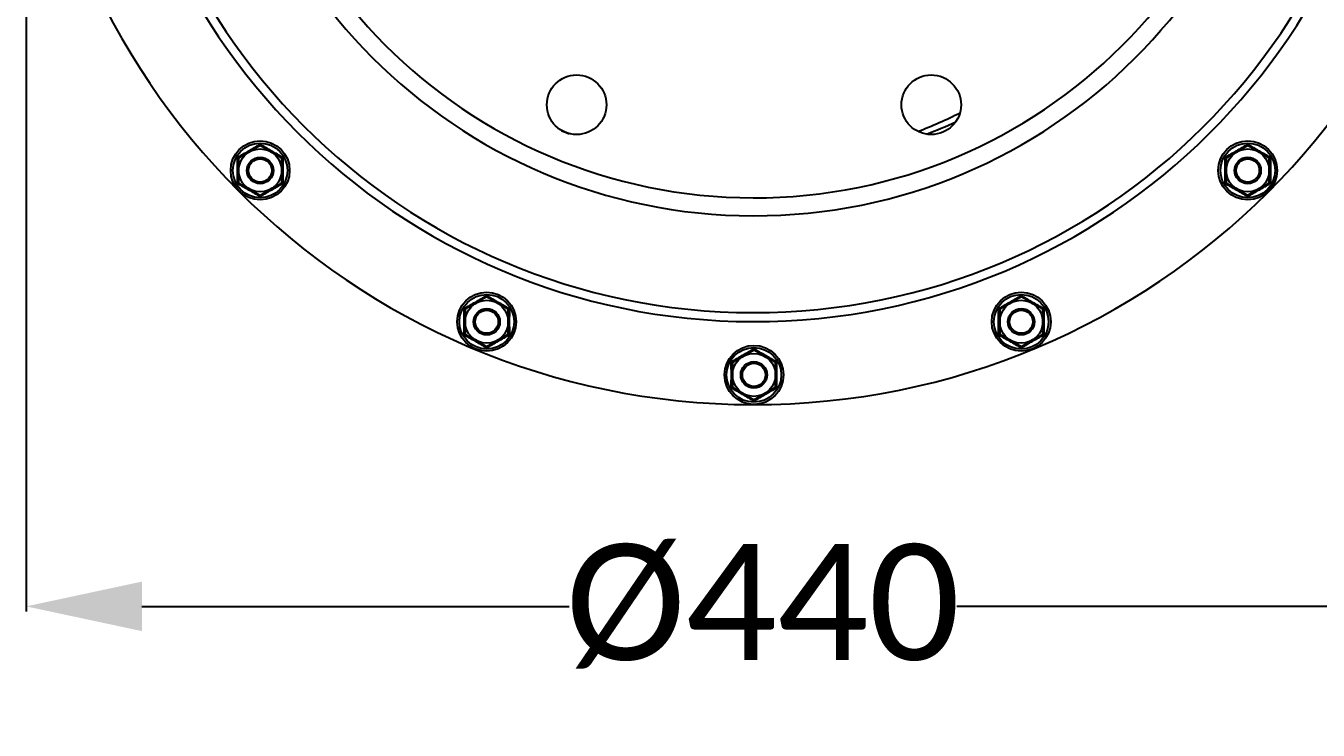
# Model space of a CAD drawing. Header units: millimetres. Extents: x 7589 to 12925, y 625 to 5429.
# Drawn here: x 10830 to 11220.5, y 4434.3 to 4647.2 of the extents above; entities that cross this region are included whole.
import ezdxf

# ---------------------------------------------------------------- set-up
doc = ezdxf.new("R2010")
doc.units = ezdxf.units.MM
doc.header["$LTSCALE"] = 307.34
doc.header["$PDMODE"] = 3
doc.header["$PDSIZE"] = 8
doc.layers.get('0').update_dxf_attribs({"linetype": 'CONTINUOUS'})
doc.layers.get('Defpoints').update_dxf_attribs({"linetype": 'CONTINUOUS'})
doc.layers.add('02___PRT_ALL_AXES', color=7, linetype='CONTINUOUS')
doc.styles.get("Standard").update_dxf_attribs({"font": 'calibri.ttf'})
doc.dimstyles.get("Standard").update_dxf_attribs({"dimtxt": 35, "dimasz": 35, "dimexe": 1.5, "dimexo": 1, "dimtad": 1, "dimdsep": 46, "dimtxsty": 'Standard', "dimblk": '_FILLED', "dimblk1": '_FILLED', "dimblk2": '_FILLED', "dimcen": 0.09, "dimazin": 2, "dimtol": 1, "dimtp": 0.01, "dimtm": 0.01, "dimtfac": 1, "dimtofl": 0, "dimtmove": 0, "dimatfit": 3, "dimldrblk": '_FILLED', "dimfxl": 1, "dimtolj": 1, "dimarcsym": 0})

# ---------------------------------------------------------------- blocks, each defined once
blk = doc.blocks.new('_FILLED')
at = {"color": 0, "linetype": 'ByBlock'}
blk.add_solid([(0, 0), (-1, 0.214), (-1, -0.214)], dxfattribs=at)
blk = doc.blocks.new('*D51')
at = {"color": 0, "lineweight": -2}
for p, q in [((10830.13, 4751.7), (10830.13, 4470.21)), ((11270.04, 4751.7), (11270.04, 4470.21)), ((10865.13, 4471.71), (10994.19, 4471.71)), ((11235.04, 4471.71), (11111.29, 4471.71))]:
    blk.add_line(p, q, dxfattribs=at)
at = {"layer": 'Defpoints', "color": 0}
for p in [(10830.13, 4752.7), (11270.04, 4752.7), (11270.04, 4471.71)]:
    blk.add_point(p, dxfattribs=at)
at = {"color": 0, "linetype": 'ByBlock', "lineweight": -2, "xscale": 35, "yscale": 35, "zscale": 35, "rotation": 180}
blk.add_blockref('_FILLED', (10830.13, 4471.71), dxfattribs=at)
at = {"color": 0, "linetype": 'ByBlock', "lineweight": -2, "xscale": 35, "yscale": 35, "zscale": 35}
blk.add_blockref('_FILLED', (11270.04, 4471.71), dxfattribs=at)
at = {"color": 0, "insert": (11052.74, 4471.71), "char_height": 35, "attachment_point": 5}
blk.add_mtext('\\A1;\\A1;%%C440', dxfattribs=at)
blk = doc.blocks.new('*D53')
at = {"color": 0, "lineweight": -2}
for p, q in [((11051.04, 4752.7), (11484.94, 4752.7)), ((11483.44, 4717.7), (11483.44, 4476.23)), ((11483.44, 4197.7), (11483.44, 4439.17)), ((11051.04, 4162.7), (11484.94, 4162.7))]:
    blk.add_line(p, q, dxfattribs=at)
at = {"layer": 'Defpoints', "color": 0}
for p in [(11050.04, 4752.7), (11483.44, 4752.7), (11050.04, 4162.7)]:
    blk.add_point(p, dxfattribs=at)
at = {"color": 0, "linetype": 'ByBlock', "lineweight": -2, "xscale": 35, "yscale": 35, "zscale": 35}
for p, rotation in [((11483.44, 4752.7), 90), ((11483.44, 4162.7), 270)]:
    blk.add_blockref('_FILLED', p, dxfattribs=dict(at, rotation=rotation))
at = {"color": 0, "insert": (11483.44, 4457.7), "char_height": 35, "attachment_point": 5}
blk.add_mtext('\\A1;\\A1;G', dxfattribs=at)

msp = doc.modelspace()

# ---------------------------------------------------------------- linework, layer by layer
at = {"color": 0, "linetype": 'Continuous'}
for p, q in [((10900.83818, 4611.00325), (10894.33831, 4607.25024)), ((10907.33831, 4607.2507), (10900.83818, 4611.00325)), ((11199.23724, 4611.00325), (11192.73737, 4607.25024)), ((11205.73737, 4607.2507), (11199.23724, 4611.00325)), ((10894.33831, 4607.25024), (10894.33858, 4599.74469)), ((10907.33858, 4599.74515), (10907.33831, 4607.2507)), ((11192.73737, 4607.25024), (11192.73764, 4599.74469)), ((11205.73764, 4599.74515), (11205.73737, 4607.2507)), ((10894.33858, 4599.74469), (10900.83871, 4595.99214)), ((10900.83871, 4595.99214), (10907.33858, 4599.74515)), ((11192.73764, 4599.74469), (11199.23777, 4595.99214)), ((11199.23777, 4595.99214), (11205.73764, 4599.74515)), ((10969.29151, 4565.2642), (10962.79164, 4561.51119)), ((10975.79164, 4561.51165), (10969.29151, 4565.2642)), ((11130.78391, 4565.2642), (11124.28405, 4561.51119)), ((11137.28405, 4561.51165), (11130.78391, 4565.2642)), ((10962.79164, 4561.51119), (10962.7919, 4554.00564)), ((10975.7919, 4554.0061), (10975.79164, 4561.51165)), ((11124.28405, 4561.51119), (11124.28431, 4554.00564)), ((11137.28431, 4554.0061), (11137.28405, 4561.51165)), ((10962.7919, 4554.00564), (10969.29204, 4550.25309)), ((10969.29204, 4550.25309), (10975.7919, 4554.0061)), ((11124.28431, 4554.00564), (11130.78445, 4550.25309)), ((11130.78445, 4550.25309), (11137.28431, 4554.0061)), ((11050.03771, 4549.20278), (11043.53784, 4545.44977)), ((11056.53784, 4545.45023), (11050.03771, 4549.20278)), ((11043.53784, 4545.44977), (11043.53811, 4537.94422)), ((11056.53811, 4537.94468), (11056.53784, 4545.45023)), ((11043.53811, 4537.94422), (11050.03824, 4534.19167)), ((11050.03824, 4534.19167), (11056.53811, 4537.94468))]:
    msp.add_line(p, q, dxfattribs=at)
for centre, radius in [((10900.83845, 4603.4977), 8.91272), ((10900.83845, 4603.4977), 8.24637), ((11199.23751, 4603.4977), 8.91272), ((11199.23751, 4603.4977), 8.24637), ((10900.83845, 4603.4977), 6.5), ((11199.23751, 4603.4977), 6.5), ((10900.83845, 4603.4977), 4), ((10900.83845, 4603.4977), 3.5), ((11199.23751, 4603.4977), 4), ((11199.23751, 4603.4977), 3.5), ((10969.29177, 4557.75864), 8.91272), ((10969.29177, 4557.75864), 8.24637), ((11130.78418, 4557.75864), 8.91272), ((11130.78418, 4557.75864), 8.24637), ((10969.29177, 4557.75864), 6.5), ((10969.29177, 4557.75864), 4), ((10969.29177, 4557.75864), 3.5), ((11130.78418, 4557.75864), 6.5), ((11130.78418, 4557.75864), 4), ((11130.78418, 4557.75864), 3.5), ((11050.03798, 4541.69723), 8.91272), ((11050.03798, 4541.69723), 8.24637), ((11050.03798, 4541.69723), 6.5), ((11050.03798, 4541.69723), 4), ((11050.03798, 4541.69723), 3.5)]:
    msp.add_circle(centre, radius, dxfattribs=at)
for points in [[(10893.98641, 4607.45339), (10895.13447, 4608.10211), (10897.42906, 4609.40243), (10899.70237, 4610.73961), (10900.83817, 4611.40958)], [(10900.83816, 4611.40958), (10901.974, 4610.73969), (10904.24741, 4609.40268), (10906.54209, 4608.10252), (10907.6902, 4607.45388)], [(11192.38547, 4607.45339), (11193.53353, 4608.10211), (11195.82813, 4609.40243), (11198.10144, 4610.73961), (11199.23723, 4611.40958)], [(11199.23722, 4611.40958), (11200.37307, 4610.73969), (11202.64647, 4609.40268), (11204.94115, 4608.10252), (11206.08927, 4607.45388)], [(10900.83873, 4595.58581), (10899.70289, 4596.2557), (10897.42948, 4597.59272), (10895.1348, 4598.89287), (10893.98669, 4599.54151)], [(10907.69048, 4599.542), (10906.54242, 4598.89328), (10904.24783, 4597.59296), (10901.97452, 4596.25578), (10900.83872, 4595.58581)], [(11199.23779, 4595.58581), (11198.10195, 4596.2557), (11195.82854, 4597.59272), (11193.53386, 4598.89287), (11192.38575, 4599.54151)], [(11206.08954, 4599.542), (11204.94148, 4598.89328), (11202.64689, 4597.59296), (11200.37358, 4596.25578), (11199.23778, 4595.58581)], [(10962.43973, 4561.71434), (10963.5878, 4562.36306), (10965.88239, 4563.66338), (10968.1557, 4565.00056), (10969.2915, 4565.67053)], [(10969.29149, 4565.67053), (10970.42733, 4565.00064), (10972.70074, 4563.66362), (10974.99542, 4562.36347), (10976.14353, 4561.71483)], [(11123.93214, 4561.71434), (11125.08021, 4562.36306), (11127.3748, 4563.66338), (11129.64811, 4565.00056), (11130.7839, 4565.67053)], [(11130.7839, 4565.67053), (11131.91974, 4565.00064), (11134.19314, 4563.66362), (11136.48783, 4562.36347), (11137.63594, 4561.71483)], [(10969.29205, 4549.84676), (10968.15621, 4550.51665), (10965.88281, 4551.85366), (10963.58813, 4553.15382), (10962.44001, 4553.80246)], [(10976.14381, 4553.80295), (10974.99574, 4553.15422), (10972.70115, 4551.85391), (10970.42784, 4550.51673), (10969.29205, 4549.84676)], [(11130.78446, 4549.84676), (11129.64862, 4550.51665), (11127.37522, 4551.85366), (11125.08053, 4553.15382), (11123.93242, 4553.80246)], [(11137.63622, 4553.80295), (11136.48815, 4553.15422), (11134.19356, 4551.85391), (11131.92025, 4550.51673), (11130.78446, 4549.84676)], [(11043.18594, 4545.65293), (11044.334, 4546.30165), (11046.6286, 4547.60197), (11048.90191, 4548.93914), (11050.0377, 4549.60911)], [(11050.03769, 4549.60911), (11051.17353, 4548.93922), (11053.44694, 4547.60221), (11055.74162, 4546.30205), (11056.88973, 4545.65341)], [(11050.03826, 4533.78534), (11048.90242, 4534.45523), (11046.62901, 4535.79225), (11044.33433, 4537.0924), (11043.18622, 4537.74104)], [(11056.89001, 4537.74153), (11055.74195, 4537.09281), (11053.44736, 4535.79249), (11051.17405, 4534.45531), (11050.03825, 4533.78534)]]:
    msp.add_open_spline(points, degree=3, dxfattribs=at)
for points, knots in [([(10900.83817, 4611.00324), (10900.83817, 4610.96267), (10900.83918, 4611.27413), (10900.83817, 4611.31471), (10900.83817, 4611.40958)], [0, 0, 0, 0, 0.29956188, 1, 1, 1, 1]), ([(11199.23723, 4611.00324), (11199.23723, 4610.96267), (11199.23824, 4611.27413), (11199.23723, 4611.31471), (11199.23723, 4611.40958)], [0, 0, 0, 0, 0.29956188, 1, 1, 1, 1]), ([(10893.98671, 4599.54151), (10893.99901, 4600.86927), (10894.02011, 4603.50661), (10893.99866, 4606.14394), (10893.98643, 4607.4534)], [0, 0, 0, 0, 0.503470775, 1, 1, 1, 1]), ([(10894.33831, 4607.25024), (10894.33848, 4607.24955), (10894.33414, 4607.25349), (10894.33053, 4607.25425), (10894.32068, 4607.26077), (10894.30901, 4607.26729), (10894.29372, 4607.27635), (10894.26819, 4607.29116), (10894.23017, 4607.31319), (10894.17837, 4607.34296), (10894.11932, 4607.37683), (10894.05454, 4607.41409), (10894.00962, 4607.44), (10893.98643, 4607.45339)], [0, 0, 0, 0, 0.005270768, 0.020858191, 0.046282368, 0.081003533, 0.124365062, 0.175697192, 0.299730798, 0.448270882, 0.617065146, 0.802297204, 1, 1, 1, 1]), ([(10907.69018, 4607.45387), (10907.66699, 4607.44048), (10907.62207, 4607.41457), (10907.5573, 4607.3773), (10907.49825, 4607.34343), (10907.44644, 4607.31365), (10907.40841, 4607.29163), (10907.3829, 4607.27681), (10907.36758, 4607.26776), (10907.35598, 4607.26122), (10907.34599, 4607.25475), (10907.34265, 4607.2539), (10907.33803, 4607.25005), (10907.33831, 4607.2507)], [0, 0, 0, 0, 0.197705209, 0.382939848, 0.551741292, 0.700291465, 0.824330592, 0.875663154, 0.919023194, 0.953740564, 0.97915805, 0.994736811, 1, 1, 1, 1]), ([(10907.69018, 4607.45389), (10907.67788, 4606.12625), (10907.65678, 4603.48892), (10907.67823, 4600.85159), (10907.69046, 4599.54199)], [0, 0, 0, 0, 0.503419542, 1, 1, 1, 1]), ([(11192.38577, 4599.54151), (11192.39807, 4600.86927), (11192.41918, 4603.50661), (11192.39772, 4606.14394), (11192.38549, 4607.4534)], [0, 0, 0, 0, 0.503470775, 1, 1, 1, 1]), ([(11192.73737, 4607.25024), (11192.73754, 4607.24955), (11192.7332, 4607.25349), (11192.72959, 4607.25425), (11192.71974, 4607.26077), (11192.70807, 4607.26729), (11192.69278, 4607.27635), (11192.66725, 4607.29116), (11192.62923, 4607.31319), (11192.57743, 4607.34296), (11192.51838, 4607.37683), (11192.45361, 4607.41409), (11192.40868, 4607.44), (11192.38549, 4607.45339)], [0, 0, 0, 0, 0.005270768, 0.020858191, 0.046282368, 0.081003533, 0.124365062, 0.175697192, 0.299730798, 0.448270882, 0.617065146, 0.802297204, 1, 1, 1, 1]), ([(11206.08925, 4607.45387), (11206.06606, 4607.44048), (11206.02113, 4607.41457), (11205.95636, 4607.3773), (11205.89731, 4607.34343), (11205.8455, 4607.31365), (11205.80748, 4607.29163), (11205.78196, 4607.27681), (11205.76665, 4607.26776), (11205.75505, 4607.26122), (11205.74505, 4607.25475), (11205.74171, 4607.2539), (11205.73709, 4607.25005), (11205.73737, 4607.2507)], [0, 0, 0, 0, 0.197705209, 0.382939848, 0.551741292, 0.700291465, 0.824330592, 0.875663154, 0.919023194, 0.953740564, 0.97915805, 0.994736811, 1, 1, 1, 1]), ([(11206.08925, 4607.45389), (11206.07694, 4606.12625), (11206.05584, 4603.48892), (11206.07729, 4600.85159), (11206.08953, 4599.54199)], [0, 0, 0, 0, 0.503419542, 1, 1, 1, 1]), ([(10894.33859, 4599.74468), (10894.33887, 4599.74533), (10894.33425, 4599.74152), (10894.3309, 4599.74072), (10894.32084, 4599.73437), (10894.30916, 4599.728), (10894.29375, 4599.71912), (10894.26812, 4599.70449), (10894.23006, 4599.68253), (10894.17836, 4599.65256), (10894.11948, 4599.61834), (10894.05481, 4599.58086), (10894.00989, 4599.5549), (10893.98669, 4599.54151)], [0, 0, 0, 0, 0.005246527, 0.020788041, 0.046167334, 0.080859382, 0.124204947, 0.175529424, 0.299562897, 0.448123589, 0.616956491, 0.802239647, 1, 1, 1, 1]), ([(10900.83873, 4595.58581), (10900.83872, 4595.68068), (10900.83973, 4595.72126), (10900.8387, 4596.03273), (10900.8387, 4595.99215)], [0, 0, 0, 0, 0.700434158, 1, 1, 1, 1]), ([(10907.69048, 4599.54199), (10907.66728, 4599.55539), (10907.62236, 4599.58134), (10907.55768, 4599.61881), (10907.49881, 4599.65302), (10907.44708, 4599.68302), (10907.40908, 4599.70491), (10907.38335, 4599.71965), (10907.36817, 4599.72826), (10907.35587, 4599.73534), (10907.348, 4599.73963), (10907.34283, 4599.74285), (10907.34102, 4599.74341), (10907.3384, 4599.74583), (10907.33856, 4599.74514)], [0, 0, 0, 0, 0.197757183, 0.383035853, 0.551868359, 0.700432958, 0.824469569, 0.875795596, 0.919142329, 0.953834439, 0.979211825, 0.988239588, 0.994751198, 1, 1, 1, 1]), ([(11192.73765, 4599.74468), (11192.73794, 4599.74533), (11192.73331, 4599.74152), (11192.72996, 4599.74072), (11192.7199, 4599.73437), (11192.70822, 4599.728), (11192.69281, 4599.71912), (11192.66718, 4599.70449), (11192.62912, 4599.68253), (11192.57742, 4599.65256), (11192.51854, 4599.61834), (11192.45387, 4599.58086), (11192.40895, 4599.5549), (11192.38575, 4599.54151)], [0, 0, 0, 0, 0.005246527, 0.020788041, 0.046167334, 0.080859382, 0.124204947, 0.175529424, 0.299562897, 0.448123589, 0.616956491, 0.802239647, 1, 1, 1, 1]), ([(11199.23779, 4595.58581), (11199.23778, 4595.68068), (11199.23879, 4595.72126), (11199.23776, 4596.03273), (11199.23776, 4595.99215)], [0, 0, 0, 0, 0.700434158, 1, 1, 1, 1]), ([(11206.08954, 4599.54199), (11206.06634, 4599.55539), (11206.02142, 4599.58134), (11205.95674, 4599.61881), (11205.89788, 4599.65302), (11205.84615, 4599.68302), (11205.80814, 4599.70491), (11205.78241, 4599.71965), (11205.76723, 4599.72826), (11205.75493, 4599.73534), (11205.74706, 4599.73963), (11205.74189, 4599.74285), (11205.74008, 4599.74341), (11205.73746, 4599.74583), (11205.73763, 4599.74514)], [0, 0, 0, 0, 0.197757183, 0.383035853, 0.551868359, 0.700432958, 0.824469569, 0.875795596, 0.919142329, 0.953834439, 0.979211825, 0.988239588, 0.994751198, 1, 1, 1, 1]), ([(10969.29149, 4565.26419), (10969.29149, 4565.22362), (10969.29251, 4565.53508), (10969.2915, 4565.57566), (10969.29149, 4565.67053)], [0, 0, 0, 0, 0.29956188, 1, 1, 1, 1]), ([(11130.7839, 4565.26419), (11130.7839, 4565.22362), (11130.78491, 4565.53508), (11130.7839, 4565.57566), (11130.7839, 4565.67053)], [0, 0, 0, 0, 0.29956188, 1, 1, 1, 1]), ([(10962.44003, 4553.80245), (10962.45234, 4555.13022), (10962.47344, 4557.76756), (10962.45199, 4560.40489), (10962.43975, 4561.71435)], [0, 0, 0, 0, 0.503470775, 1, 1, 1, 1]), ([(10962.79164, 4561.51119), (10962.7918, 4561.5105), (10962.78746, 4561.51444), (10962.78386, 4561.5152), (10962.774, 4561.52172), (10962.76234, 4561.52824), (10962.74705, 4561.5373), (10962.72152, 4561.55211), (10962.6835, 4561.57414), (10962.63169, 4561.6039), (10962.57264, 4561.63778), (10962.50787, 4561.67504), (10962.46294, 4561.70095), (10962.43975, 4561.71434)], [0, 0, 0, 0, 0.005270768, 0.020858191, 0.046282368, 0.081003533, 0.124365062, 0.175697192, 0.299730798, 0.448270882, 0.617065146, 0.802297204, 1, 1, 1, 1]), ([(10976.14351, 4561.71482), (10976.12032, 4561.70143), (10976.07539, 4561.67552), (10976.01063, 4561.63825), (10975.95157, 4561.60438), (10975.89977, 4561.5746), (10975.86174, 4561.55258), (10975.83622, 4561.53776), (10975.82091, 4561.52871), (10975.80931, 4561.52217), (10975.79931, 4561.5157), (10975.79597, 4561.51485), (10975.79136, 4561.511), (10975.79164, 4561.51165)], [0, 0, 0, 0, 0.197705209, 0.382939848, 0.551741292, 0.700291465, 0.824330592, 0.875663154, 0.919023194, 0.953740564, 0.97915805, 0.994736811, 1, 1, 1, 1]), ([(10976.14351, 4561.71483), (10976.13121, 4560.3872), (10976.1101, 4557.74987), (10976.13155, 4555.11253), (10976.14379, 4553.80294)], [0, 0, 0, 0, 0.503419542, 1, 1, 1, 1]), ([(11123.93244, 4553.80245), (11123.94475, 4555.13022), (11123.96585, 4557.76756), (11123.9444, 4560.40489), (11123.93216, 4561.71435)], [0, 0, 0, 0, 0.503470775, 1, 1, 1, 1]), ([(11124.28405, 4561.51119), (11124.28421, 4561.5105), (11124.27987, 4561.51444), (11124.27626, 4561.5152), (11124.26641, 4561.52172), (11124.25475, 4561.52824), (11124.23946, 4561.5373), (11124.21393, 4561.55211), (11124.17591, 4561.57414), (11124.1241, 4561.6039), (11124.06505, 4561.63778), (11124.00028, 4561.67504), (11123.95535, 4561.70095), (11123.93216, 4561.71434)], [0, 0, 0, 0, 0.005270768, 0.020858191, 0.046282368, 0.081003533, 0.124365062, 0.175697192, 0.299730798, 0.448270882, 0.617065146, 0.802297204, 1, 1, 1, 1]), ([(11137.63592, 4561.71482), (11137.61273, 4561.70143), (11137.5678, 4561.67552), (11137.50303, 4561.63825), (11137.44398, 4561.60438), (11137.39218, 4561.5746), (11137.35415, 4561.55258), (11137.32863, 4561.53776), (11137.31332, 4561.52871), (11137.30172, 4561.52217), (11137.29172, 4561.5157), (11137.28838, 4561.51485), (11137.28377, 4561.511), (11137.28405, 4561.51165)], [0, 0, 0, 0, 0.197705209, 0.382939848, 0.551741292, 0.700291465, 0.824330592, 0.875663154, 0.919023194, 0.953740564, 0.97915805, 0.994736811, 1, 1, 1, 1]), ([(11137.63592, 4561.71483), (11137.62361, 4560.3872), (11137.60251, 4557.74987), (11137.62396, 4555.11253), (11137.6362, 4553.80294)], [0, 0, 0, 0, 0.503419542, 1, 1, 1, 1]), ([(10962.79192, 4554.00563), (10962.7922, 4554.00628), (10962.78757, 4554.00247), (10962.78422, 4554.00167), (10962.77417, 4553.99532), (10962.76248, 4553.98894), (10962.74708, 4553.98007), (10962.72145, 4553.96544), (10962.68339, 4553.94348), (10962.63168, 4553.91351), (10962.57281, 4553.87929), (10962.50813, 4553.84181), (10962.46321, 4553.81585), (10962.44002, 4553.80246)], [0, 0, 0, 0, 0.005246527, 0.020788041, 0.046167334, 0.080859382, 0.124204947, 0.175529424, 0.299562897, 0.448123589, 0.616956491, 0.802239647, 1, 1, 1, 1]), ([(10976.14381, 4553.80294), (10976.12061, 4553.81634), (10976.07569, 4553.84229), (10976.01101, 4553.87976), (10975.95214, 4553.91397), (10975.90041, 4553.94397), (10975.86241, 4553.96586), (10975.83668, 4553.9806), (10975.8215, 4553.98921), (10975.8092, 4553.99629), (10975.80132, 4554.00058), (10975.79616, 4554.0038), (10975.79435, 4554.00436), (10975.79172, 4554.00678), (10975.79189, 4554.00609)], [0, 0, 0, 0, 0.197757183, 0.383035853, 0.551868359, 0.700432958, 0.824469569, 0.875795596, 0.919142329, 0.953834439, 0.979211825, 0.988239588, 0.994751198, 1, 1, 1, 1]), ([(11124.28433, 4554.00563), (11124.28461, 4554.00628), (11124.27998, 4554.00247), (11124.27663, 4554.00167), (11124.26658, 4553.99532), (11124.25489, 4553.98894), (11124.23949, 4553.98007), (11124.21386, 4553.96544), (11124.17579, 4553.94348), (11124.12409, 4553.91351), (11124.06522, 4553.87929), (11124.00054, 4553.84181), (11123.95562, 4553.81585), (11123.93243, 4553.80246)], [0, 0, 0, 0, 0.005246527, 0.020788041, 0.046167334, 0.080859382, 0.124204947, 0.175529424, 0.299562897, 0.448123589, 0.616956491, 0.802239647, 1, 1, 1, 1]), ([(11137.63622, 4553.80294), (11137.61302, 4553.81634), (11137.5681, 4553.84229), (11137.50342, 4553.87976), (11137.44455, 4553.91397), (11137.39282, 4553.94397), (11137.35482, 4553.96586), (11137.32908, 4553.9806), (11137.3139, 4553.98921), (11137.30161, 4553.99629), (11137.29373, 4554.00058), (11137.28856, 4554.0038), (11137.28676, 4554.00436), (11137.28413, 4554.00678), (11137.2843, 4554.00609)], [0, 0, 0, 0, 0.197757183, 0.383035853, 0.551868359, 0.700432958, 0.824469569, 0.875795596, 0.919142329, 0.953834439, 0.979211825, 0.988239588, 0.994751198, 1, 1, 1, 1]), ([(10969.29205, 4549.84676), (10969.29205, 4549.94163), (10969.29306, 4549.98221), (10969.29202, 4550.29367), (10969.29202, 4550.2531)], [0, 0, 0, 0, 0.700434158, 1, 1, 1, 1]), ([(11050.0377, 4549.20277), (11050.0377, 4549.1622), (11050.03871, 4549.47366), (11050.0377, 4549.51424), (11050.0377, 4549.60911)], [0, 0, 0, 0, 0.29956188, 1, 1, 1, 1]), ([(11130.78446, 4549.84676), (11130.78446, 4549.94163), (11130.78546, 4549.98221), (11130.78443, 4550.29367), (11130.78443, 4550.2531)], [0, 0, 0, 0, 0.700434158, 1, 1, 1, 1]), ([(11043.18624, 4537.74104), (11043.19854, 4539.0688), (11043.21965, 4541.70614), (11043.19819, 4544.34347), (11043.18596, 4545.65293)], [0, 0, 0, 0, 0.503470775, 1, 1, 1, 1]), ([(11043.53784, 4545.44977), (11043.53801, 4545.44908), (11043.53367, 4545.45302), (11043.53006, 4545.45378), (11043.52021, 4545.4603), (11043.50854, 4545.46682), (11043.49325, 4545.47588), (11043.46772, 4545.49069), (11043.4297, 4545.51272), (11043.3779, 4545.54249), (11043.31885, 4545.57636), (11043.25407, 4545.61362), (11043.20915, 4545.63953), (11043.18596, 4545.65292)], [0, 0, 0, 0, 0.005270768, 0.020858191, 0.046282368, 0.081003533, 0.124365062, 0.175697192, 0.299730798, 0.448270882, 0.617065146, 0.802297204, 1, 1, 1, 1]), ([(11056.88971, 4545.6534), (11056.86653, 4545.64001), (11056.8216, 4545.6141), (11056.75683, 4545.57683), (11056.69778, 4545.54296), (11056.64597, 4545.51318), (11056.60794, 4545.49116), (11056.58243, 4545.47634), (11056.56711, 4545.46729), (11056.55552, 4545.46075), (11056.54552, 4545.45428), (11056.54218, 4545.45343), (11056.53756, 4545.44958), (11056.53784, 4545.45023)], [0, 0, 0, 0, 0.197705209, 0.382939848, 0.551741292, 0.700291465, 0.824330592, 0.875663154, 0.919023194, 0.953740564, 0.97915805, 0.994736811, 1, 1, 1, 1]), ([(11056.88971, 4545.65342), (11056.87741, 4544.32578), (11056.85631, 4541.68845), (11056.87776, 4539.05112), (11056.88999, 4537.74152)], [0, 0, 0, 0, 0.503419542, 1, 1, 1, 1]), ([(11043.53812, 4537.94421), (11043.53841, 4537.94486), (11043.53378, 4537.94105), (11043.53043, 4537.94025), (11043.52037, 4537.9339), (11043.50869, 4537.92753), (11043.49328, 4537.91865), (11043.46765, 4537.90403), (11043.42959, 4537.88206), (11043.37789, 4537.85209), (11043.31901, 4537.81787), (11043.25434, 4537.7804), (11043.20942, 4537.75443), (11043.18622, 4537.74104)], [0, 0, 0, 0, 0.005246527, 0.020788041, 0.046167334, 0.080859382, 0.124204947, 0.175529424, 0.299562897, 0.448123589, 0.616956491, 0.802239647, 1, 1, 1, 1]), ([(11056.89001, 4537.74152), (11056.86681, 4537.75492), (11056.82189, 4537.78087), (11056.75721, 4537.81835), (11056.69835, 4537.85255), (11056.64661, 4537.88255), (11056.60861, 4537.90444), (11056.58288, 4537.91918), (11056.5677, 4537.92779), (11056.5554, 4537.93487), (11056.54753, 4537.93916), (11056.54236, 4537.94238), (11056.54055, 4537.94294), (11056.53793, 4537.94536), (11056.53809, 4537.94467)], [0, 0, 0, 0, 0.197757183, 0.383035853, 0.551868359, 0.700432958, 0.824469569, 0.875795596, 0.919142329, 0.953834439, 0.979211825, 0.988239588, 0.994751198, 1, 1, 1, 1]), ([(11050.03826, 4533.78534), (11050.03825, 4533.88021), (11050.03926, 4533.92079), (11050.03823, 4534.23226), (11050.03823, 4534.19168)], [0, 0, 0, 0, 0.700434158, 1, 1, 1, 1])]:
    msp.add_open_spline(points, degree=3, knots=knots, dxfattribs=at)
at = {"layer": '02___PRT_ALL_AXES', "color": 0, "linetype": 'Continuous'}
for centre in [(10996.4623, 4623.35409), (11103.61366, 4623.35409)]:
    msp.add_circle(centre, 9, dxfattribs=at)
for centre, radius, start, end in [((11050.03798, 4752.69723), 220, 0, 359.88), ((11050.03798, 4752.69723), 194.89893, 0, 359.88), ((11050.03798, 4752.69723), 192.18745, 0, 359.88), ((11050.03798, 4752.69723), 162.9051, 0, 359.88), ((11050.03798, 4752.69723), 157.48215, 0, 359.88), ((11046.03798, 4752.69723), 147.5, 291.2806241, 296.7142941), ((11046.03798, 4752.69723), 147.5, 248.4546174, 249.465963), ((11050.03798, 4752.69723), 147.69389, 290.6307268, 294.3989245)]:
    msp.add_arc(centre, radius, start, end, dxfattribs=at)

# ---------------------------------------------------------------- dimensions: what is measured, and where the dimension line sits
at = {"color": 0}
dim = msp.add_linear_dim(base=(11270.03798, 4471.70965), p1=(10830.12525, 4752.69723), p2=(11270.03798, 4752.69723), text='\\A1;%%C440', dimstyle='Standard', override={"dimtad": 0, "dimtih": 1, "dimtoh": 1, "dimdec": 4, "dimzin": 0, "dimtxsty": 'Standard', "dimcen": 62.865, "dimadec": 0, "dimazin": 0, "dimtdec": 4, "dimtzin": 0}, dxfattribs=at)
dim.commit()
dim.dimension.update_dxf_attribs({"geometry": '*D51', "text_midpoint": (11052.73949, 4471.70965), "dimtype": 160})
dim = msp.add_linear_dim(base=(11483.44493, 4752.69723), p1=(11050.03798, 4162.69723), p2=(11050.03798, 4752.69723), angle=90, text='\\A1;G', dimstyle='Standard', override={"dimtad": 0, "dimtih": 1, "dimtoh": 1, "dimdec": 4, "dimzin": 0, "dimtxsty": 'Standard', "dimcen": 62.865, "dimadec": 0, "dimazin": 0, "dimtdec": 4, "dimtzin": 0}, dxfattribs=at)
dim.commit()
dim.dimension.update_dxf_attribs({"geometry": '*D53', "text_midpoint": (11483.44493, 4457.69723)})

doc.saveas('drawing.dxf')
